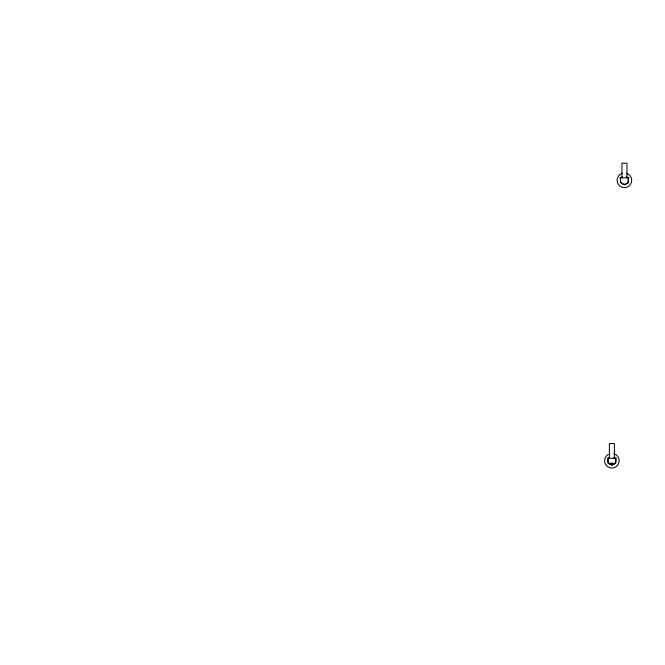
<?xml version="1.0" encoding="UTF-8"?>
<svg xmlns="http://www.w3.org/2000/svg" width="665" height="665" viewBox="0 0 665 665"><rect width="100%" height="100%" fill="white"/><g stroke="black" fill="none" stroke-linecap="round" stroke-linejoin="round"><path stroke-width="1" d="M627.07 177.281L628.392 178.045L628.392 182.617L624.427 184.903L620.47 182.617L620.47 178.045L621.792 177.281M628.392 182.617L628.392 178.045M609.256 457.686L607.935 458.451L607.935 463.031L611.9 465.317L615.856 463.031L615.856 458.451L613.878 457.312A3.965 3.965 0 0 1 615.491 462.416A3.965 3.965 0 0 1 610.545 464.461A3.965 3.965 0 0 1 608.068 459.714M619.863 177.813L629.015 177.813M607.32 458.227L616.472 458.227M626.954 177.813L626.954 163.174L621.925 163.174L621.925 177.813M620.47 178.045L620.47 182.617M614.418 458.227L614.418 443.58L609.381 443.58L609.381 458.227M628.259 179.309A3.965 3.965 0 0 1 624.427 184.296A3.965 3.965 0 0 1 620.603 179.309M621.625 177.53A3.965 3.965 0 0 1 622.448 176.898M626.413 176.898A3.965 3.965 0 0 1 627.236 177.53M626.314 173.257A7.323 7.323 0 0 1 630.412 184.529A7.323 7.323 0 0 1 618.417 184.529A7.323 7.323 0 0 1 622.523 173.257M608.467 458.759A3.965 3.965 0 0 1 609.098 457.936M613.271 463.114A2.743 2.743 0 0 1 610.528 463.114M613.795 453.671A7.323 7.323 0 0 1 618.234 464.403A7.323 7.323 0 0 1 606.721 465.916A7.323 7.323 0 0 1 608.234 454.403M612.548 463.173A2.519 2.519 0 0 1 611.243 463.173"/></g></svg>
